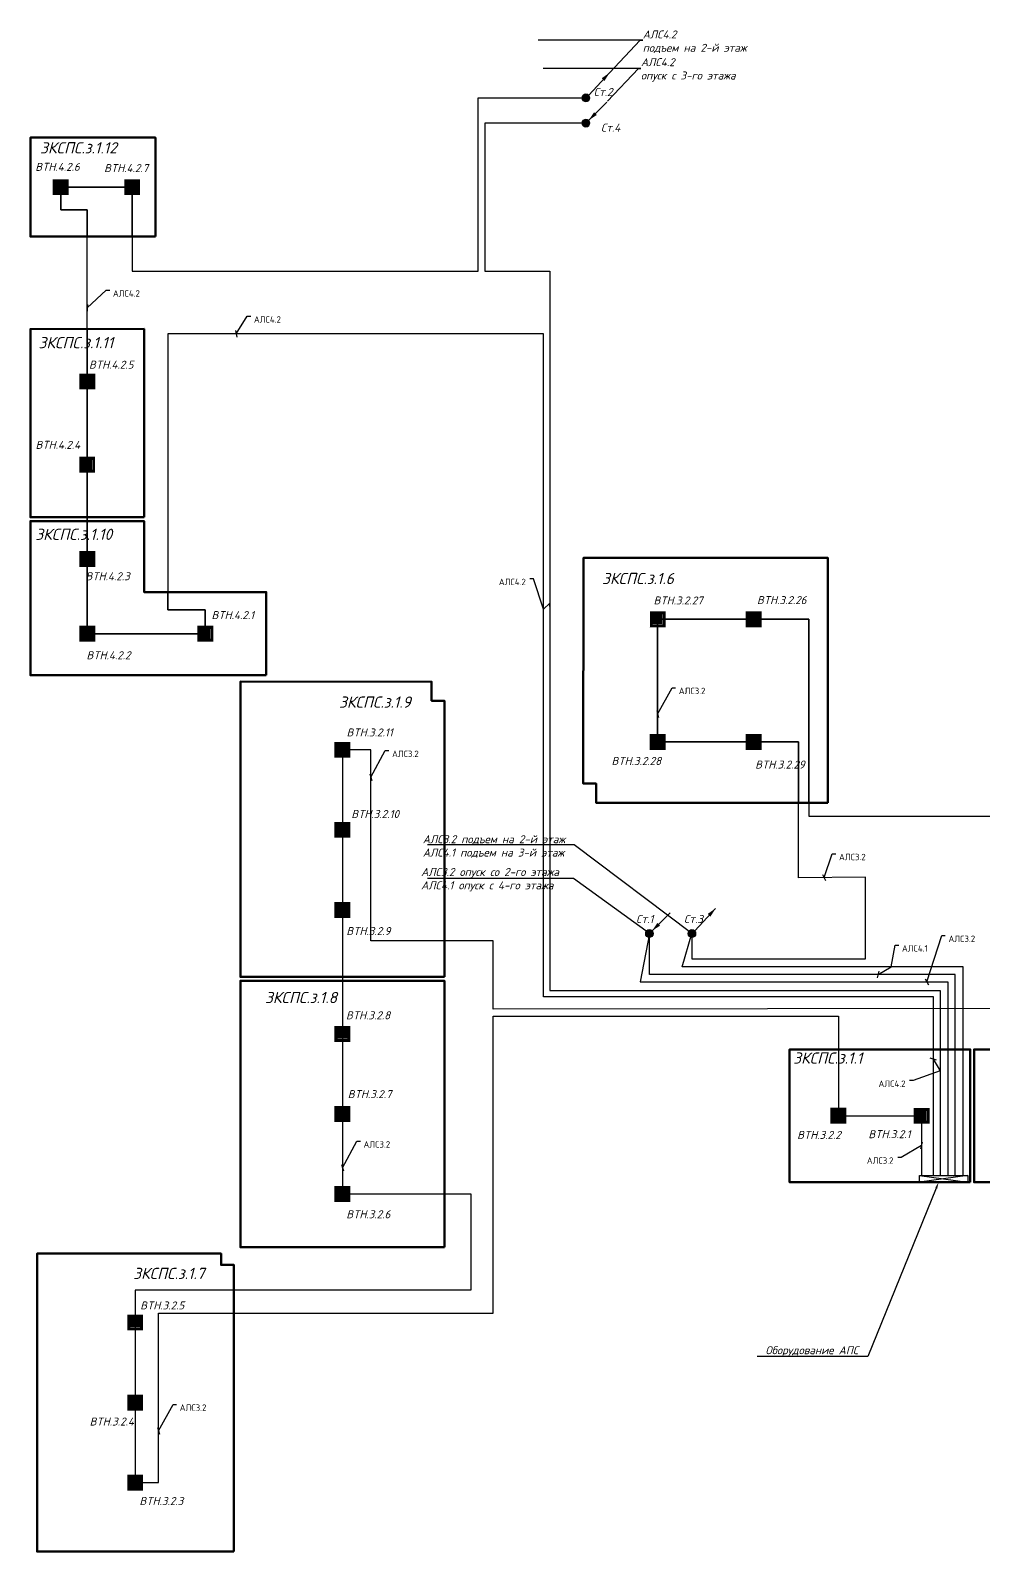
# Model space of a CAD drawing. Header units: millimetres. Extents: x -352922 to 707789, y -273589 to 355472.
# Drawn here: x -211914 to -182129, y 280427 to 327951 of the extents above; entities that cross this region are included whole.
import ezdxf
from ezdxf import colors
from ezdxf.entities.mleader import LeaderData, LeaderLine
from ezdxf.math import Vec2, Vec3

# ---------------------------------------------------------------- set-up
doc = ezdxf.new("R2010")
doc.units = ezdxf.units.MM
doc.header["$LTSCALE"] = 0.5
doc.linetypes.add('CONTI', pattern=[0])
doc.layers.get('0').update_dxf_attribs({"lineweight": 18})
for name, color, linetype, lineweight in [('! ЗКПС НОМЕР 1', 4, 'Continuous', 50), ('13_text', 250, 'Continuous', 15), ('13_АПС_кабели', 1, 'Continuous', 30), ('13_АПС_оборудование', 1, 'Continuous', 30), ('13_АПС_текст', 1, 'Continuous', 30), ('13_СС_СОТС_выноски', 7, 'Continuous', 25), ('BSN__основная - 06', 1, 'Continuous', 60), ('АР_Штриховка_Стималит', 5, 'Continuous', 0), ('СС_АПС_Оборудование', 1, 'Continuous', 25)]:
    doc.layers.add(name, color=color, linetype=linetype, lineweight=lineweight)
doc.layers.add('! ЗКПС НОМЕР 2', color=7, linetype='Continuous', lineweight=0, true_color=0xf3aae6, transparency=0.5)
doc.styles.add('BDG_T_R', font='GOST Common.ttf')
doc.styles.add('ISOCPEUR', font='isocpeui.ttf', dxfattribs={"height": 250})
doc.linetypes.add('Рабочее в трубе  _о_о_', pattern='A,5,2,[133,ltypeshp.shx,S=0.4,R=0,X=0,Y=0.75],3', length=10)

# ---------------------------------------------------------------- blocks, each defined once
blk = doc.blocks.new('101')
at = {"layer": '! ЗКПС НОМЕР 2', "true_color": 0xffffff, "transparency": 33554687}
h = blk.add_hatch(color=7, dxfattribs=at)
h.dxf.hatch_style = 1
h.paths.add_polyline_path([(-12942.01, -22141.87), (-12946.97, -22141.87), (-12946.97, -22146.83), (-12942.01, -22146.83)])
at = {"layer": 'BSN__основная - 06', "color": 1, "lineweight": 30, "ltscale": 100, "const_width": 0.03, "elevation": 0}
blk.add_lwpolyline([(-12946.97, -22141.87), (-12942.01, -22141.87), (-12942.01, -22146.83), (-12946.97, -22146.83)], close=True, dxfattribs=at)
at = {"layer": 'BSN__основная - 06', "color": 1, "lineweight": 30, "ltscale": 100, "const_width": 0.07, "elevation": 0}
blk.add_lwpolyline([(-12943.94, -22142.7), (-12945.04, -22143.87), (-12943.94, -22144.83), (-12945.03, -22145.93)], dxfattribs=at)
blk = doc.blocks.new('748')
at = {"layer": 'АР_Штриховка_Стималит', "true_color": 0xffffff}
h = blk.add_hatch(color=7, dxfattribs=at)
h.dxf.hatch_style = 1
h.paths.add_polyline_path([(1611.52, -5339.8), (1606.65, -5339.8), (1606.65, -5344.67), (1611.52, -5344.67)])
h.paths.add_polyline_path([(1610.64, -5340.73), (1610.64, -5343.79), (1607.58, -5343.79), (1607.58, -5340.73)], flags=16)
h = blk.add_hatch(color=7, dxfattribs=at)
h.dxf.hatch_style = 1
h.paths.add_polyline_path([(1607.58, -5340.72), (1607.58, -5343.75), (1610.59, -5343.75), (1610.59, -5340.72)])
at = {"color": 1, "lineweight": 5, "ltscale": 100, "elevation": 0}
for points, const_width in [([(1606.61, -5344.7), (1611.55, -5344.7), (1611.55, -5339.77), (1606.61, -5339.77)], 0.03), ([(1607.58, -5343.75), (1610.59, -5343.75), (1610.59, -5340.72), (1607.58, -5340.72)], 0.01)]:
    blk.add_lwpolyline(points, close=True, dxfattribs=dict(at, const_width=const_width))
at = {"color": 1, "lineweight": 5, "ltscale": 100, "const_width": 0.03, "elevation": 0}
blk.add_lwpolyline([(1609.64, -5341.14), (1608.51, -5341.74), (1609.66, -5342.73), (1608.55, -5343.32)], dxfattribs=at)
blk = doc.blocks.new('*U72')
at = {"transparency": 33554687}
h = blk.add_hatch(color=0, dxfattribs=at)
h.dxf.hatch_style = 1
h.paths.add_polyline_path([(-251, 336), (-336, 251), (-88, 88)])
h = blk.add_hatch(color=0, dxfattribs=at)
h.dxf.hatch_style = 1
h.paths.add_polyline_path([(125, 0, 1), (-125, 0, 1)])
at = {"color": 0, "lineweight": 15, "transparency": 33554687}
blk.add_lwpolyline([(-88, 88), (-654, 654)], dxfattribs=at)
at = {"color": 0, "transparency": 33554687}
blk.add_circle((0, 0), 125, dxfattribs=at)
at = {"color": 0, "transparency": 33554687, "style": 'ISOCPEUR', "width": 0.7}
blk.add_attdef('NUM', (-603, -150), '', height=250, dxfattribs=at)
blk = doc.blocks.new('_None')
blk = doc.blocks.new('*U71')
at = {"transparency": 33554687}
h = blk.add_hatch(color=0, dxfattribs=at)
h.dxf.hatch_style = 1
h.paths.add_polyline_path([(-579, 533), (-491, 615), (-733, 786)])
h = blk.add_hatch(color=0, dxfattribs=at)
h.dxf.hatch_style = 1
h.paths.add_polyline_path([(125, 0, 1), (-125, 0, 1)])
at = {"color": 0, "lineweight": 15, "transparency": 33554687}
blk.add_lwpolyline([(-85, 91), (-733, 786)], dxfattribs=at)
at = {"color": 0, "transparency": 33554687}
blk.add_circle((0, 0), 125, dxfattribs=at)
blk = doc.blocks.new('*U68')
at = {"transparency": 33554687}
h = blk.add_hatch(color=0, dxfattribs=at)
h.dxf.hatch_style = 1
h.paths.add_polyline_path([(-579, 533), (-491, 615), (-733, 786)])
h = blk.add_hatch(color=0, dxfattribs=at)
h.dxf.hatch_style = 1
h.paths.add_polyline_path([(125, 0, 1), (-125, 0, 1)])
at = {"color": 0, "lineweight": 15, "transparency": 33554687}
blk.add_lwpolyline([(-85, 91), (-733, 786)], dxfattribs=at)
at = {"color": 0, "transparency": 33554687}
blk.add_circle((0, 0), 125, dxfattribs=at)
blk = doc.blocks.new('*U69')
at = {"transparency": 33554687}
h = blk.add_hatch(color=0, dxfattribs=at)
h.dxf.hatch_style = 1
h.paths.add_polyline_path([(-251, 336), (-336, 251), (-88, 88)])
h = blk.add_hatch(color=0, dxfattribs=at)
h.dxf.hatch_style = 1
h.paths.add_polyline_path([(125, 0, 1), (-125, 0, 1)])
at = {"color": 0, "lineweight": 15, "transparency": 33554687}
blk.add_lwpolyline([(-88, 88), (-654, 654)], dxfattribs=at)
at = {"color": 0, "transparency": 33554687}
blk.add_circle((0, 0), 125, dxfattribs=at)
at = {"color": 0, "transparency": 33554687, "style": 'ISOCPEUR', "width": 0.7}
blk.add_attdef('NUM', (-603, -150), '', height=250, dxfattribs=at)
blk = doc.blocks.new('A$C3e5b9dde')
at = {"layer": 'СС_АПС_Оборудование', "lineweight": 30, "transparency": 33554559}
for points in [[(-750, 105), (750, -106)], [(750, 105), (-750, -106)], [(754, -106), (-750, -106), (-750, 105), (754, 105)], [(754, 105), (754, -106)]]:
    blk.add_lwpolyline(points, dxfattribs=at)
blk = doc.blocks.new('_Oblique')
at = {"color": 0, "linetype": 'ByBlock', "lineweight": -2, "transparency": 33554687}
blk.add_line((-0.5, -0.5), (0.5, 0.5), dxfattribs=at)

msp = doc.modelspace()

# ---------------------------------------------------------------- linework, layer by layer
at = {"layer": '! ЗКПС НОМЕР 1', "color": 160, "transparency": 33554559}
for points in [[(-208007.64518, 321512.44381), (-211914.03506, 321512.44381), (-211914.0375, 324602.44381), (-208007.65202, 324602.44381)], [(-172185.47162, 291967.48068), (-182423.79163, 291967.407), (-182423.78214, 296117.40936), (-172185.48053, 296117.47833)]]:
    msp.add_lwpolyline(points, close=True, dxfattribs=at)
at = {"layer": '! ЗКПС НОМЕР 1', "color": 40, "transparency": 33554559}
for points in [[(-208363.82974, 312742.77445), (-211914.04097, 312742.11317), (-211914.03158, 318622.11557), (-208363.83876, 318622.77214)], [(-182543.89487, 291967.45204), (-188188.87481, 291967.44264), (-188188.86532, 296117.44499), (-182543.90377, 296117.44969)]]:
    msp.add_lwpolyline(points, close=True, dxfattribs=at)
at = {"layer": '! ЗКПС НОМЕР 1', "color": 145, "true_color": 0x4d8c9d, "transparency": 33554559}
msp.add_lwpolyline([(-204546.31821, 307807.48562), (-211914.04103, 307807.40431), (-211914.03153, 312622.44115), (-208363.25075, 312622.44648), (-208363.25368, 310402.49276), (-204546.34509, 310402.49506)], close=True, dxfattribs=at)
at = {"layer": '! ЗКПС НОМЕР 1', "color": 200, "transparency": 33554559}
msp.add_lwpolyline([(-186994.65294, 303822.08997), (-194238.91511, 303822.08495), (-194238.91511, 304420.22772), (-194638.8535, 304420.22772), (-194632.60238, 311472.44381), (-186994.65294, 311472.44381)], close=True, dxfattribs=at)
at = {"layer": '! ЗКПС НОМЕР 1', "color": 84, "ltscale": 100, "transparency": 33554559}
msp.add_lwpolyline([(-198978.8577, 298382.44884), (-205353.8669, 298382.43879), (-205353.84011, 307607.44115), (-199378.8535, 307602.44886), (-199378.8535, 307007.82411), (-198978.81112, 307007.82411)], close=True, dxfattribs=at)
at = {"layer": '! ЗКПС НОМЕР 1', "color": 171, "transparency": 33554559}
msp.add_lwpolyline([(-198978.84905, 289937.44884), (-205353.85825, 289937.43879), (-205353.8489, 298262.44115), (-198978.8581, 298262.44648)], close=True, dxfattribs=at)
at = {"layer": '! ЗКПС НОМЕР 1', "color": 30, "true_color": 0xf26722, "transparency": 33554559}
msp.add_lwpolyline([(-205553.84905, 280427.46019), (-211703.85825, 280427.42744), (-211703.84876, 289737.42979), (-205953.85783, 289737.44381), (-205953.85785, 289383.62781), (-205553.80069, 289383.62565)], close=True, dxfattribs=at)
at = {"layer": '13_АПС_кабели', "transparency": 33554687}
for points in [[(-183690.91951, 292178.44381), (-183690.91951, 297758.4538), (-195878.79702, 297758.4538), (-195878.79702, 318471.09117), (-199227.48924, 318471.09117), (-207620.58766, 318471.09117), (-207620.58766, 309846.06559), (-206450.94219, 309846.06559), (-206450.94219, 309102.61918), (-210137.91952, 309102.61918), (-210137.91952, 311436.12902), (-210137.91952, 314382.44266), (-210138.93752, 316982.44266), (-210138.93752, 322350.3702), (-210966.43513, 322350.3702), (-210966.43513, 323054.41099), (-208734.4708, 323054.41099), (-208734.4708, 320429.09127), (-197918.19055, 320429.09127), (-197918.19055, 325840.23362), (-194554.03628, 325840.23362)], [(-194554.03628, 325056.65546), (-197718.85659, 325056.65546), (-197718.85659, 320429.09127), (-195678.79702, 320429.09127), (-195678.79702, 297961.52682), (-183485.523, 297961.52682), (-183485.523, 292178.44381)], [(-191241.02578, 299733.64645), (-191241.02578, 298943.3373), (-185821.81466, 298943.3373), (-185821.81466, 301501.50763), (-187913.14008, 301473.22641), (-187913.14008, 305724.30752), (-189314.74995, 305724.30752), (-192314.74995, 305724.30752), (-192314.74995, 309554.49047), (-189314.74995, 309554.49047), (-187590.64584, 309554.49047), (-187590.64584, 303406.4765), (-174576.69711, 303406.4765)], [(-180304.68135, 297398.57077), (-197455.02225, 297370.28956), (-197455.02225, 299507.43129), (-201275.08807, 299507.43129), (-201275.08807, 305476.10364), (-202165.81404, 305476.10364), (-202165.81404, 302976.10364), (-202165.81404, 300476.10364), (-202165.80621, 296599.93997), (-202165.80621, 294099.93997), (-202165.80621, 291599.93997), (-198156.43277, 291599.93997), (-198156.43277, 288594.50216), (-208641.27713, 288594.50216), (-208641.27713, 287582.42861), (-208641.27713, 285082.42861), (-208641.27713, 282582.42861), (-207909.11535, 282582.42861), (-207909.11535, 287879.25505), (-197455.02225, 287879.25505), (-197455.02225, 297152.95381), (-186666.36733, 297152.95381), (-186666.36733, 294042.44381), (-184066.36733, 294042.44381), (-184066.36733, 294042.44381), (-184066.36733, 292178.44381)], [(-192573.4451, 299733.64645), (-192864.88965, 298230.85915), (-183248.09602, 298230.85915), (-183248.09602, 292178.44381)], [(-183017.49651, 292178.44381), (-183017.49651, 298458.62269), (-192573.4451, 298458.62269), (-192573.4451, 299733.64645)], [(-182768.75494, 292178.44381), (-182768.75494, 298698.9522), (-191544.4994, 298698.9522), (-191241.02578, 299733.64645)]]:
    msp.add_lwpolyline(points, dxfattribs=at)
at = {"layer": '13_АПС_кабели', "linetype": 'Рабочее в трубе  _о_о_', "transparency": 33554687}
for points in [[(-208734.23715, 321512.30054), (-208734.4708, 323054.41099), (-210966.43513, 323054.41099), (-210966.43513, 322350.3702), (-210138.93752, 322350.3702), (-210138.93752, 321512.44381)], [(-210138.90215, 318622.44386), (-210137.91952, 309102.61918), (-206450.94219, 309102.61918), (-206450.94219, 309846.06559), (-207620.58766, 309846.06559), (-207620.58766, 310402.49391)], [(-187590.64584, 303822.08997), (-187590.64584, 309554.49047), (-192314.74995, 309554.49047), (-192314.74995, 305724.30752), (-187913.14008, 305724.30752), (-187913.14008, 303822.08997)], [(-198978.8535, 299507.43129), (-201275.08807, 299507.43129), (-201275.08807, 305476.10364), (-202165.81404, 305476.10364), (-202165.80621, 291599.93997), (-198978.85086, 291599.94343)], [(-205567.88958, 288594.50216), (-208641.27713, 288594.50216), (-208641.27713, 282582.42861), (-207909.11535, 282582.42861), (-207909.11535, 287879.25505), (-205553.80881, 287879.24233)]]:
    msp.add_lwpolyline(points, dxfattribs=at)

# ---------------------------------------------------------------- block references
at = {"lineweight": 20, "transparency": 33554687}
ref = msp.add_blockref('*U68', (-194554.03628, 325840.23362), dxfattribs=dict(at, xscale=-1))
ref.add_attrib('NUM', 'Ст.2', (-194310.48963, 325902.21612), dxfattribs={"color": 0, "height": 250, "style": 'ISOCPEUR'})
ref = msp.add_blockref('*U69', (-194554.03628, 325056.65546), dxfattribs=dict(at, xscale=-1))
ref.add_attrib('NUM', 'Ст.4', (-194085.01056, 324789.28357), dxfattribs={"color": 0, "height": 250, "style": 'ISOCPEUR'})
ref = msp.add_blockref('*U72', (-192573.4451, 299733.64645), dxfattribs=dict(at, xscale=-1))
ref.add_attrib('NUM', 'Ст.1', (-192986.75593, 300065.6229), dxfattribs={"color": 0, "height": 250, "style": 'ISOCPEUR'})
ref = msp.add_blockref('*U71', (-191241.02578, 299733.64645), dxfattribs=dict(at, xscale=-1))
ref.add_attrib('NUM', 'Ст.3', (-191490.84121, 300065.6229), dxfattribs={"color": 0, "height": 250, "style": 'ISOCPEUR'})
at = {"layer": '13_АПС_оборудование', "transparency": 33554687, "xscale": 100, "yscale": 100, "zscale": 100}
for p in [(-371874.74142, 857277.79404), (-371047.24381, 848605.82571), (-353223.05625, 843777.87353), (-367359.24848, 843326.00224), (-363074.12033, 839699.4867), (-363074.1125, 830823.32303), (-344974.67362, 828265.82687), (-369549.58342, 821805.81167)]:
    msp.add_blockref('748', p, dxfattribs=at)
at = {"layer": '13_АПС_оборудование', "transparency": 33554559, "xscale": 100, "yscale": 100, "zscale": 100}
for p in [(1085714.8772, 2537489.1868, -0.25088), (1084310.41047, 2531417.21847, -0.25088), (1084311.42847, 2525870.90484, -0.25088), (1105134.59804, 2523989.26629, -0.25088), (1084311.42847, 2523537.395, -0.25088), (1102134.59804, 2520159.08333, -0.25088), (1105134.59804, 2520159.08333, -0.25088), (1092283.53396, 2517410.87946, -0.25088), (1092283.53396, 2514910.87946, -0.25088), (1092283.54178, 2508534.71578, -0.25088), (1107782.98066, 2508477.21963, -0.25088), (1092283.54178, 2506034.71578, -0.25088), (1085808.07087, 2499517.20443, -0.25088), (1085808.07087, 2497017.20443, -0.25088)]:
    msp.add_blockref('101', p, dxfattribs=at)
at = {"layer": '13_АПС_оборудование', "color": 161, "lineweight": 50, "transparency": 33554559}
msp.add_blockref('A$C3e5b9dde', (-183377.18805, 292072.94381), dxfattribs=at)

# ---------------------------------------------------------------- texts
at = {"layer": '13_АПС_текст', "color": 5, "transparency": 33554687, "style": 'ISOCPEUR'}
for s, p in [('ЗКСПС.з.1.12', (-211612.32091, 324107.78104)), ('ЗКСПС.з.1.11', (-211661.14179, 318021.29399)), ('ЗКСПС.з.1.10', (-211761.90796, 312033.29022)), ('ЗКСПС.з.1.6', (-194049.21573, 310652.74012)), ('ЗКСПС.з.1.9', (-202270.34725, 306792.11881)), ('ЗКСПС.з.1.8', (-204583.21034, 297562.03128)), ('ЗКСПС.з.1.1', (-188078.37748, 295671.37085)), ('ЗКСПС.з.1.7', (-208702.30494, 288943.01024))]:
    msp.add_text(s, height=350, dxfattribs=at).set_placement(p)
at = {"layer": '13_АПС_текст', "transparency": 33554559, "style": 'ISOCPEUR'}
for s, p in [('BTH.4.2.6', (-211761.19345, 323563.74796, 0)), ('BTH.4.2.7', (-209611.23951, 323523.3919, 0)), ('BTH.4.2.5', (-210082.4833, 317383.28445, 0)), ('BTH.4.2.4', (-211754.13652, 314878.19914, 0)), ('BTH.4.2.3', (-210192.39647, 310772.73848, 0)), ('BTH.3.2.27', (-192442.31627, 310016.5245, 0)), ('BTH.3.2.26', (-189209.9203, 310027.74427, 0)), ('BTH.4.2.1', (-206255.21346, 309558.82641, 0)), ('BTH.4.2.2', (-210162.28532, 308304.78637, 0)), ('BTH.3.2.11', (-202034.3708, 305893.5199, 0)), ('BTH.3.2.28', (-193755.47812, 305001.89673, 0)), ('BTH.3.2.29', (-189266.03611, 304889.71275, 0)), ('BTH.3.2.10', (-201885.53958, 303344.70946, 0)), ('BTH.3.2.9', (-202041.20226, 299688.34952, 0)), ('BTH.3.2.8', (-202052.33077, 297056.19701, 0)), ('BTH.3.2.7', (-201996.58021, 294593.17146, 0)), ('BTH.3.2.2', (-187954.44635, 293319.69423, 0)), ('BTH.3.2.1', (-185728.76968, 293342.27998, 0)), ('BTH.3.2.6', (-202041.85333, 290840.27087, 0)), ('BTH.3.2.5', (-208482.25716, 287992.22516, 0)), ('BTH.3.2.4', (-210062.84643, 284364.71882, 0)), ('BTH.3.2.3', (-208507.1534, 281881.2384, 0))]:
    msp.add_text(s, height=250, dxfattribs=at).set_placement(p)

# ---------------------------------------------------------------- leaders
at = {"layer": '13_text', "color": 0, "lineweight": 15, "transparency": 33554687}
ml = msp.add_multileader_mtext('Standard', dxfattribs=at)
ml.set_content('{\\fISOCPEUR|b0|i0|c204|p34;АЛС4\\fISOCPEUR|b0|i0|c0|p34;.\\fISOCPEUR|b0|i0|c204|p34;2}', color=7, style='BDG_T_R')
ml.set_leader_properties(color=7, linetype='Continuous', lineweight=25)
ml.set_arrow_properties(name='OBLIQUE')
ml.build(insert=Vec2(0, 0))
ml.multileader.update_dxf_attribs({"has_text_frame": 1, "text_left_attachment_type": 0, "text_right_attachment_type": 0, "dogleg_length": 2, "arrow_head_size": 150})
ctx = ml.context
ctx.base_point, ctx.char_height, ctx.arrow_head_size, ctx.landing_gap_size, ctx.plane_origin = Vec3(-209435.73799, 319832.99227), 200, 150, 100, Vec3(-201077.18079, 316609.64068)
ctx.left_attachment, ctx.right_attachment = 0, 0
notes = []
notes.append((ctx, [(1, (1, 1, 0), (-209546.89649, 319832.99227), (1, 0), 111.1585, [(0, [(-210138.93752, 319284.02709)], 0, [])])]))
ctx.mtext.insert, ctx.mtext.width, ctx.mtext.defined_height, ctx.mtext.flow_direction = Vec3(-209335.73799, 319832.99227), 564.6070264, 393.92707, 5
ml = msp.add_multileader_mtext('Standard', dxfattribs=at)
ml.set_content('{\\fISOCPEUR|b0|i0|c204|p34;АЛС4\\fISOCPEUR|b0|i0|c0|p34;.\\fISOCPEUR|b0|i0|c204|p34;2}', color=7, style='BDG_T_R')
ml.set_leader_properties(color=7, linetype='Continuous', lineweight=25)
ml.set_arrow_properties(name='OBLIQUE')
ml.build(insert=Vec2(0, 0))
ml.multileader.update_dxf_attribs({"has_text_frame": 1, "text_left_attachment_type": 0, "text_right_attachment_type": 0, "dogleg_length": 2, "arrow_head_size": 150})
ctx = ml.context
ctx.base_point, ctx.char_height, ctx.arrow_head_size, ctx.landing_gap_size, ctx.plane_origin = Vec3(-205029.34421, 319020.05635), 200, 150, 100, Vec3(-196670.78701, 315796.70477)
ctx.left_attachment, ctx.right_attachment = 0, 0
notes.append((ctx, [(1, (1, 1, 0), (-205140.50271, 319020.05635), (1, 0), 111.1585, [(0, [(-205487.22117, 318471.09117)], 0, [])])]))
ctx.mtext.insert, ctx.mtext.width, ctx.mtext.defined_height, ctx.mtext.flow_direction = Vec3(-204929.34421, 319020.05635), 564.6070264, 393.92707, 5
ml = msp.add_multileader_mtext('Standard', dxfattribs=at)
ml.set_content('{\\fISOCPEUR|b0|i0|c204|p34;АЛС4\\fISOCPEUR|b0|i0|c0|p34;.\\fISOCPEUR|b0|i0|c204|p34;2}', color=7, style='BDG_T_R')
ml.set_leader_properties(color=7, linetype='Continuous', lineweight=25)
ml.set_arrow_properties(name='OBLIQUE')
ml.build(insert=Vec2(0, 0))
ml.multileader.update_dxf_attribs({"has_text_frame": 1, "text_left_attachment_type": 0, "text_right_attachment_type": 0, "dogleg_length": 2, "arrow_head_size": 150})
ctx = ml.context
ctx.base_point, ctx.char_height, ctx.arrow_head_size, ctx.landing_gap_size, ctx.plane_origin = Vec3(-197375.63104, 310820.64081), 200, 150, 100, Vec3(-189017.07384, 307597.28922)
ctx.left_attachment, ctx.right_attachment = 0, 0
notes.append((ctx, [(0, (1, 1, 0), (-196197.80587, 310820.64081), (-1, 0), 111.1585, [(1, [(-195678.79702, 310054.7454), (-195878.79702, 309870.64028)], 0, [])])]))
ctx.mtext.insert, ctx.mtext.width, ctx.mtext.defined_height, ctx.mtext.flow_direction = Vec3(-197275.63104, 310820.64081), 564.6070264, 393.92707, 5
ml = msp.add_multileader_mtext('Standard', dxfattribs=at)
ml.set_content('{\\fISOCPEUR|b0|i0|c204|p34;АЛС3\\fISOCPEUR|b0|i0|c0|p34;.\\fISOCPEUR|b0|i0|c204|p34;2}', color=7, style='BDG_T_R')
ml.set_leader_properties(color=7, linetype='Continuous', lineweight=25)
ml.set_arrow_properties(name='OBLIQUE')
ml.build(insert=Vec2(0, 0))
ml.multileader.update_dxf_attribs({"has_text_frame": 1, "text_left_attachment_type": 0, "text_right_attachment_type": 0, "dogleg_length": 2, "arrow_head_size": 150})
ctx = ml.context
ctx.base_point, ctx.char_height, ctx.arrow_head_size, ctx.landing_gap_size, ctx.plane_origin = Vec3(-191752.90348, 307415.65625), 200, 150, 100, Vec3(-183498.31579, 303914.15076)
ctx.left_attachment, ctx.right_attachment = 0, 0
notes.append((ctx, [(1, (1, 1, 0), (-191864.06198, 307415.65625), (1, 0), 111.1585, [(0, [(-192314.74995, 306588.53716)], 0, [])])]))
ctx.mtext.insert, ctx.mtext.width, ctx.mtext.defined_height, ctx.mtext.flow_direction = Vec3(-191652.90348, 307415.65625), 564.6070264, 393.92707, 5
ml = msp.add_multileader_mtext('Standard', dxfattribs=at)
ml.set_content('{\\fISOCPEUR|b0|i0|c204|p34;АЛС3\\fISOCPEUR|b0|i0|c0|p34;.\\fISOCPEUR|b0|i0|c204|p34;2}', color=7, style='BDG_T_R')
ml.set_leader_properties(color=7, linetype='Continuous', lineweight=25)
ml.set_arrow_properties(name='OBLIQUE')
ml.build(insert=Vec2(0, 0))
ml.multileader.update_dxf_attribs({"has_text_frame": 1, "text_left_attachment_type": 0, "text_right_attachment_type": 0, "dogleg_length": 2, "arrow_head_size": 150})
ctx = ml.context
ctx.base_point, ctx.char_height, ctx.arrow_head_size, ctx.landing_gap_size, ctx.plane_origin = Vec3(-200713.2416, 305449.50738), 200, 150, 100, Vec3(-192458.6539, 301948.00189)
ctx.left_attachment, ctx.right_attachment = 0, 0
notes.append((ctx, [(1, (1, 1, 0), (-200824.4001, 305449.50738), (1, 0), 111.1585, [(0, [(-201275.08807, 304622.38829)], 0, [])])]))
ctx.mtext.insert, ctx.mtext.width, ctx.mtext.defined_height, ctx.mtext.flow_direction = Vec3(-200613.2416, 305449.50738), 564.6070264, 393.92707, 5
ml = msp.add_multileader_mtext('Standard', dxfattribs=at)
ml.set_content('{\\fISOCPEUR|b0|i0|c204|p34;АЛС3\\fISOCPEUR|b0|i0|c0|p34;.\\fISOCPEUR|b0|i0|c204|p34;2}', color=7, style='BDG_T_R')
ml.set_leader_properties(color=7, linetype='Continuous', lineweight=25)
ml.set_arrow_properties(name='OBLIQUE')
ml.build(insert=Vec2(0, 0))
ml.multileader.update_dxf_attribs({"has_text_frame": 1, "text_left_attachment_type": 0, "text_right_attachment_type": 0, "dogleg_length": 2, "arrow_head_size": 150})
ctx = ml.context
ctx.base_point, ctx.char_height, ctx.arrow_head_size, ctx.landing_gap_size, ctx.plane_origin = Vec3(-186746.41159, 302226.56919, 0), 200, 150, 100, Vec3(-178387.85439, 299003.2176, 0)
ctx.left_attachment, ctx.right_attachment = 0, 0
notes.append((ctx, [(1, (1, 1, 0), (-186857.57009, 302226.56919, 0), (1, 0), 111.1585, [(0, [(-187112.45919, 301484.0541, 0)], 0, [])])]))
ctx.mtext.insert, ctx.mtext.width, ctx.mtext.defined_height, ctx.mtext.flow_direction = Vec3(-186646.41159, 302226.56919, 0), 564.6070264, 393.92707, 5
ml = msp.add_multileader_mtext('Standard', dxfattribs=at)
ml.set_content('{\\fISOCPEUR|b0|i0|c204|p34;АЛС3\\fISOCPEUR|b0|i0|c0|p34;.\\fISOCPEUR|b0|i0|c204|p34;2}', color=7, style='BDG_T_R')
ml.set_leader_properties(color=7, linetype='Continuous', lineweight=25)
ml.set_arrow_properties(name='OBLIQUE')
ml.build(insert=Vec2(0, 0))
ml.multileader.update_dxf_attribs({"has_text_frame": 1, "text_left_attachment_type": 0, "text_right_attachment_type": 0, "dogleg_length": 2, "arrow_head_size": 150})
ctx = ml.context
ctx.base_point, ctx.char_height, ctx.arrow_head_size, ctx.landing_gap_size, ctx.plane_origin = Vec3(-183325.07332, 299671.99249), 200, 150, 100, Vec3(-174966.36461, 296448.6409)
ctx.left_attachment, ctx.right_attachment = 0, 0
notes.append((ctx, [(1, (1, 1, 0), (-183436.23182, 299671.99249), (1, 0), 111.1585, [(0, [(-183901.60318, 298230.85915)], 0, [])])]))
ctx.mtext.insert, ctx.mtext.width, ctx.mtext.defined_height, ctx.mtext.flow_direction = Vec3(-183225.07332, 299671.99249), 564.6070264, 393.92707, 5
ml = msp.add_multileader_mtext('Standard', dxfattribs=at)
ml.set_content('{\\fISOCPEUR|b0|i0|c204|p34;АЛС4\\fISOCPEUR|b0|i0|c0|p34;.\\fISOCPEUR|b0|i0|c204|p34;1}', color=7, style='BDG_T_R')
ml.set_leader_properties(color=7, linetype='Continuous', lineweight=25)
ml.set_arrow_properties(name='OBLIQUE')
ml.build(insert=Vec2(0, 0))
ml.multileader.update_dxf_attribs({"has_text_frame": 1, "text_left_attachment_type": 0, "text_right_attachment_type": 0, "dogleg_length": 2, "arrow_head_size": 150})
ctx = ml.context
ctx.base_point, ctx.char_height, ctx.arrow_head_size, ctx.landing_gap_size, ctx.plane_origin = Vec3(-184779.17729, 299371.83752), 200, 150, 100, Vec3(-176420.46858, 296148.48593)
ctx.left_attachment, ctx.right_attachment = 0, 0
notes.append((ctx, [(1, (1, 1, 0), (-184890.33579, 299371.83752), (1, 0), 111.1585, [(1, [(-185428.11027, 298458.62269), (-185016.50866, 298698.9522)], 0, [])])]))
ctx.mtext.insert, ctx.mtext.width, ctx.mtext.defined_height, ctx.mtext.flow_direction = Vec3(-184679.17729, 299371.83752), 564.6070264, 393.92707, 5
ml = msp.add_multileader_mtext('Standard', dxfattribs=at)
ml.set_content('{\\fISOCPEUR|b0|i0|c204|p34;АЛС4\\fISOCPEUR|b0|i0|c0|p34;.\\fISOCPEUR|b0|i0|c204|p34;2}', color=7, style='BDG_T_R')
ml.set_leader_properties(color=7, linetype='Continuous', lineweight=25)
ml.set_arrow_properties(name='OBLIQUE')
ml.build(insert=Vec2(0, 0))
ml.multileader.update_dxf_attribs({"has_text_frame": 1, "text_left_attachment_type": 0, "text_right_attachment_type": 0, "dogleg_length": 2, "arrow_head_size": 150})
ctx = ml.context
ctx.base_point, ctx.char_height, ctx.arrow_head_size, ctx.landing_gap_size, ctx.plane_origin = Vec3(-185511.23949, 295144.4116), 200, 150, 100, Vec3(-177152.68229, 292221.06002)
ctx.left_attachment, ctx.right_attachment = 0, 0
notes.append((ctx, [(0, (1, 1, 0), (-184333.41432, 295144.4116), (-1, 0), 111.1585, [(1, [(-183699.95575, 295811.42128), (-183485.523, 295444.4116)], 0, [])])]))
ctx.mtext.insert, ctx.mtext.width, ctx.mtext.defined_height, ctx.mtext.flow_direction = Vec3(-185411.23949, 295144.4116), 564.6070264, 93.92707, 5
ml = msp.add_multileader_mtext('Standard', dxfattribs=at)
ml.set_content('{\\fISOCPEUR|b0|i0|c204|p34;АЛС3\\fISOCPEUR|b0|i0|c0|p34;.\\fISOCPEUR|b0|i0|c204|p34;2}', color=7, style='BDG_T_R')
ml.set_leader_properties(color=7, linetype='Continuous', lineweight=25)
ml.set_arrow_properties(name='OBLIQUE')
ml.build(insert=Vec2(0, 0))
ml.multileader.update_dxf_attribs({"has_text_frame": 1, "text_left_attachment_type": 0, "text_right_attachment_type": 0, "dogleg_length": 2, "arrow_head_size": 150})
ctx = ml.context
ctx.base_point, ctx.char_height, ctx.arrow_head_size, ctx.landing_gap_size, ctx.plane_origin = Vec3(-201603.95974, 293247.84712), 200, 150, 100, Vec3(-193349.37204, 289746.34162)
ctx.left_attachment, ctx.right_attachment = 0, 0
notes.append((ctx, [(1, (1, 1, 0), (-201715.11824, 293247.84712), (1, 0), 111.1585, [(0, [(-202165.80621, 292420.72803)], 0, [])])]))
ctx.mtext.insert, ctx.mtext.width, ctx.mtext.defined_height, ctx.mtext.flow_direction = Vec3(-201503.95974, 293247.84712), 564.6070264, 393.92707, 5
ml = msp.add_multileader_mtext('Standard', dxfattribs=at)
ml.set_content('{\\fISOCPEUR|b0|i0|c204|p34;АЛС3\\fISOCPEUR|b0|i0|c0|p34;.\\fISOCPEUR|b0|i0|c204|p34;2}', color=7, style='BDG_T_R')
ml.set_leader_properties(color=7, linetype='Continuous', lineweight=25)
ml.set_arrow_properties(name='OBLIQUE')
ml.build(insert=Vec2(0, 0))
ml.multileader.update_dxf_attribs({"has_text_frame": 1, "text_left_attachment_type": 0, "text_right_attachment_type": 0, "dogleg_length": 2, "arrow_head_size": 150})
ctx = ml.context
ctx.base_point, ctx.char_height, ctx.arrow_head_size, ctx.landing_gap_size, ctx.plane_origin = Vec3(-185877.65107, 292743.43414), 200, 150, 100, Vec3(-177519.09387, 289520.08255)
ctx.left_attachment, ctx.right_attachment = 0, 0
notes.append((ctx, [(0, (1, 1, 0), (-184699.82591, 292743.43414), (-1, 0), 111.1585, [(0, [(-184066.36733, 293110.44381)], 0, [])])]))
ctx.mtext.insert, ctx.mtext.width, ctx.mtext.defined_height, ctx.mtext.flow_direction = Vec3(-185777.65107, 292743.43414), 564.6070264, 393.92707, 5
ml = msp.add_multileader_mtext('Standard', dxfattribs=at)
ml.set_content('{\\fISOCPEUR|b0|i0|c204|p34;АЛС3\\fISOCPEUR|b0|i0|c0|p34;.\\fISOCPEUR|b0|i0|c204|p34;2}', color=7, style='BDG_T_R')
ml.set_leader_properties(color=7, linetype='Continuous', lineweight=25)
ml.set_arrow_properties(name='OBLIQUE')
ml.build(insert=Vec2(0, 0))
ml.multileader.update_dxf_attribs({"has_text_frame": 1, "text_left_attachment_type": 0, "text_right_attachment_type": 0, "dogleg_length": 2, "arrow_head_size": 150})
ctx = ml.context
ctx.base_point, ctx.char_height, ctx.arrow_head_size, ctx.landing_gap_size, ctx.plane_origin = Vec3(-207347.26888, 285024.18725), 200, 150, 100, Vec3(-199092.68119, 281522.68176)
ctx.left_attachment, ctx.right_attachment = 0, 0
notes.append((ctx, [(1, (1, 1, 0), (-207458.42738, 285024.18725), (1, 0), 111.1585, [(0, [(-207909.11535, 284197.06816)], 0, [])])]))
ctx.mtext.insert, ctx.mtext.width, ctx.mtext.defined_height, ctx.mtext.flow_direction = Vec3(-207247.26888, 285024.18725), 564.6070264, 393.92707, 5
at = {"layer": '13_АПС_оборудование', "color": 18, "linetype": 'CONTI', "lineweight": 5, "ltscale": 100, "true_color": 0x000000, "transparency": 33554559}
ml = msp.add_multileader_mtext('Standard', dxfattribs=at)
ml.set_content('Оборудование АПС', color=(0, 0, 0), style='ISOCPEUR')
ml.set_leader_properties(color=256, linetype='ByLayer', lineweight=-1)
ml.build(insert=Vec2(0, 0))
ml.multileader.update_dxf_attribs({"text_left_attachment_type": 6, "text_right_attachment_type": 6, "dogleg_length": 2, "arrow_head_size": 200, "scale": 100})
ctx = ml.context
ctx.base_point, ctx.scale, ctx.char_height, ctx.arrow_head_size, ctx.landing_gap_size, ctx.plane_origin = Vec3(-188945.62459, 286517.83956), 100, 250, 200, 0, Vec3(-184042.7423, 284980.84448)
ctx.left_attachment, ctx.right_attachment = 6, 6
notes.append((ctx, [(1, (1, 1, 0), (-185750.17005, 286517.83956), (-1, 0), 200, [(0, [(-183533.47937, 291967.44381)], 0, [])])]))
ctx.mtext.insert, ctx.mtext.width, ctx.mtext.flow_direction = Vec3(-188945.62459, 286842.83956), 6184.0878241, 5
at = {"layer": '13_СС_СОТС_выноски', "lineweight": 30, "transparency": 33554687}
ml = msp.add_multileader_mtext('Standard', dxfattribs=at)
ml.set_content('АЛС4.2\\Pподъем на 2-й этаж', color=7, style='ISOCPEUR')
ml.set_leader_properties(color=7, linetype='Continuous', lineweight=25)
ml.set_arrow_properties(name='NONE')
ml.build(insert=Vec2(0, 0))
ml.multileader.update_dxf_attribs({"text_left_attachment_type": 6, "text_right_attachment_type": 6, "dogleg_length": 1, "arrow_head_size": 300})
ctx = ml.context
ctx.base_point, ctx.char_height, ctx.arrow_head_size, ctx.landing_gap_size, ctx.plane_origin = Vec3(-192780.54386, 327649.98172), 250, 300, 0, Vec3(-196003.47284, 325963.12642)
ctx.left_attachment, ctx.right_attachment = 6, 6
notes.append((ctx, [(0, (1, 1, 0), (-192861.42467, 327649.98172), (1, 0), 80.88081, [(0, [(-193820.88804, 326626.43885)], 0, [])])]))
ctx.mtext.insert, ctx.mtext.flow_direction = Vec3(-192780.54386, 327949.98172), 5
ml = msp.add_multileader_mtext('Standard', dxfattribs=at)
ml.set_content('АЛС4.2\\Pопуск с 3-го этажа', color=7, style='ISOCPEUR')
ml.set_leader_properties(color=7, linetype='Continuous', lineweight=25)
ml.set_arrow_properties(name='NONE')
ml.build(insert=Vec2(0, 0))
ml.multileader.update_dxf_attribs({"text_left_attachment_type": 6, "text_right_attachment_type": 6, "dogleg_length": 1, "arrow_head_size": 300})
ctx = ml.context
ctx.base_point, ctx.char_height, ctx.arrow_head_size, ctx.landing_gap_size, ctx.plane_origin = Vec3(-192836.47009, 326759.09555), 250, 300, 0, Vec3(-196059.39907, 325072.24024)
ctx.left_attachment, ctx.right_attachment = 6, 6
notes.append((ctx, [(0, (1, 1, 0), (-192917.35089, 326759.09555), (1, 0), 80.88081, [(0, [(-193876.81427, 325735.55268)], 0, [])])]))
ctx.mtext.insert, ctx.mtext.flow_direction = Vec3(-192836.47009, 327084.09555), 5
ml = msp.add_multileader_mtext('Standard', dxfattribs=at)
ml.set_content('АЛС3.2 подъем на 2-й этаж\\PАЛС4.1 подъем на 3-й этаж', color=7, style='ISOCPEUR')
ml.set_leader_properties(color=7, linetype='Continuous', lineweight=25)
ml.set_arrow_properties(name='NONE')
ml.build(insert=Vec2(0, 0))
ml.multileader.update_dxf_attribs({"text_left_attachment_type": 6, "text_right_attachment_type": 6, "dogleg_length": 1, "arrow_head_size": 300})
ctx = ml.context
ctx.base_point, ctx.char_height, ctx.arrow_head_size, ctx.landing_gap_size, ctx.plane_origin = Vec3(-199652.59277, 302507.05046), 250, 300, 0, Vec3(-204076.97576, 300440.94978)
ctx.left_attachment, ctx.right_attachment = 6, 6
notes.append((ctx, [(1, (1, 1, 0), (-194926.06803, 302507.05046), (-1, 0), 80.88081, [(0, [(-191241.02578, 299733.64645)], 0, [])])]))
ctx.mtext.insert, ctx.mtext.flow_direction = Vec3(-199652.59277, 302807.05046), 5
ml = msp.add_multileader_mtext('Standard', dxfattribs=at)
ml.set_content('АЛС3.2 опуск со 2-го этажа\\PАЛС4.1 опуск с 4-го этажа', color=7, style='ISOCPEUR')
ml.set_leader_properties(color=7, linetype='Continuous', lineweight=25)
ml.set_arrow_properties(name='NONE')
ml.build(insert=Vec2(0, 0))
ml.multileader.update_dxf_attribs({"text_left_attachment_type": 6, "text_right_attachment_type": 6, "dogleg_length": 1, "arrow_head_size": 300})
ctx = ml.context
ctx.base_point, ctx.char_height, ctx.arrow_head_size, ctx.landing_gap_size, ctx.plane_origin = Vec3(-199706.09795, 301459.13842), 250, 300, 0, Vec3(-204089.76123, 299393.03775)
ctx.left_attachment, ctx.right_attachment = 6, 6
notes.append((ctx, [(1, (1, 1, 0), (-194938.8535, 301459.13842), (-1, 0), 80.88081, [(0, [(-192573.4451, 299733.64645)], 0, [])])]))
ctx.mtext.insert, ctx.mtext.flow_direction = Vec3(-199706.09795, 301784.13842), 5
for ctx, leaders in notes:
    for number, flags, end, landing, length, lines in leaders:
        leader = LeaderData()
        leader.index, (leader.has_last_leader_line, leader.has_dogleg_vector, leader.attachment_direction) = number, flags
        leader.last_leader_point, leader.dogleg_vector, leader.dogleg_length = Vec3(end), Vec3(landing), length
        for number, points, colour, breaks in lines:
            line = LeaderLine()
            line.index, line.vertices, line.color, line.breaks = number, Vec3.list(points), colors.encode_raw_color(colour), breaks
            leader.lines.append(line)
        ctx.leaders.append(leader)

doc.saveas('drawing.dxf')
